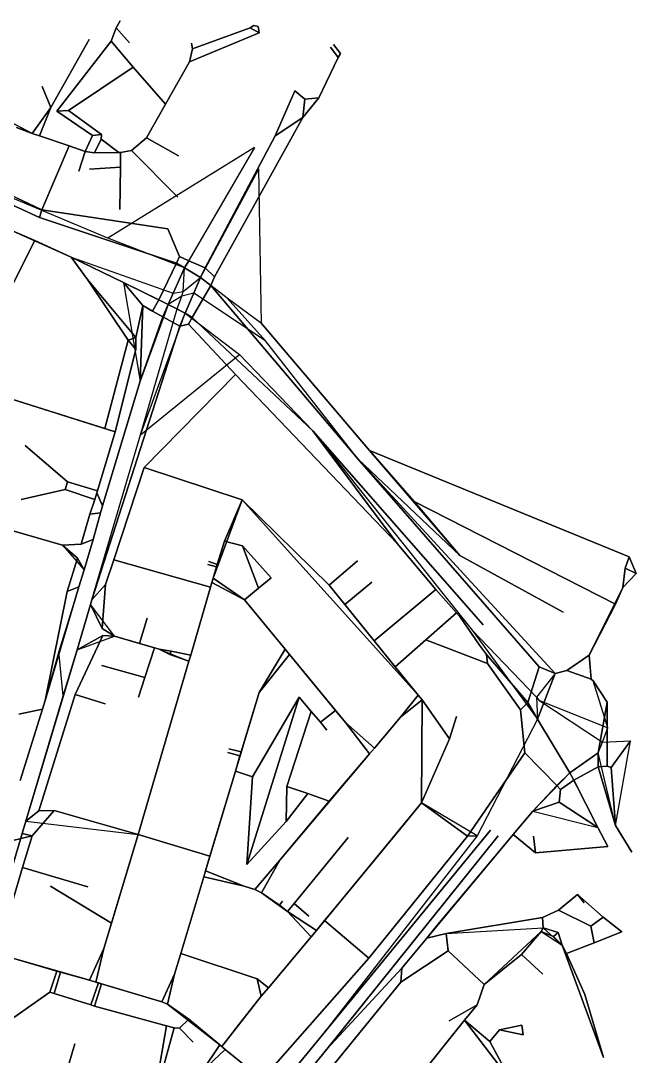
# Model space of a CAD drawing. Header units: metres. Extents: x 327752 to 330295, y 2791490 to 2794271.
# Drawn here: x 329615 to 330295, y 2793112 to 2794255 of the extents above; entities that cross this region are included whole.
import ezdxf

# ---------------------------------------------------------------- set-up
doc = ezdxf.new("R2010")
doc.units = ezdxf.units.M

msp = doc.modelspace()

# ---------------------------------------------------------------- linework, layer by layer
for p, q in [((329720.4, 2794247.4), (329714.8, 2794232.9)), ((329714.8, 2794232.9), (329720.4, 2794247.4)), ((329720.4, 2794247.4), (329724.7, 2794255.4)), ((329724.7, 2794255.4), (329720.4, 2794247.4)), ((329735.3, 2794231), (329720.4, 2794247.4)), ((329720.4, 2794247.4), (329735.3, 2794231)), ((329804.9, 2794224.3), (329868.6, 2794247.5)), ((329868.6, 2794247.5), (329804.9, 2794224.3)), ((329868.6, 2794247.5), (329872.6, 2794250.2)), ((329872.6, 2794250.2), (329868.6, 2794247.5)), ((329878.3, 2794242), (329868.6, 2794247.5)), ((329868.6, 2794247.5), (329878.3, 2794242)), ((329872.6, 2794250.2), (329877.2, 2794248.9)), ((329877.2, 2794248.9), (329872.6, 2794250.2)), ((329878.3, 2794242), (329877.2, 2794248.9)), ((329877.2, 2794248.9), (329878.3, 2794242)), ((329801.5, 2794210), (329878.3, 2794242)), ((329878.3, 2794242), (329801.5, 2794210)), ((329690.4, 2794234.6), (329648.3, 2794159.5)), ((329648.3, 2794159.5), (329690.4, 2794234.6)), ((329714.8, 2794232.9), (329655, 2794155.6)), ((329655, 2794155.6), (329714.8, 2794232.9)), ((329739.2, 2794204.2), (329714.8, 2794232.9)), ((329714.8, 2794232.9), (329739.2, 2794204.2)), ((329801.5, 2794210), (329804.9, 2794224.3)), ((329804.9, 2794224.3), (329801.5, 2794210)), ((329804.9, 2794224.3), (329803.7, 2794230.4)), ((329803.7, 2794230.4), (329804.9, 2794224.3)), ((329965.8, 2794214.8), (329957.3, 2794226.2)), ((329957.3, 2794226.2), (329965.8, 2794214.8)), ((329968.1, 2794219.2), (329960.7, 2794229)), ((329960.7, 2794229), (329968.1, 2794219.2)), ((329944.2, 2794170.1), (329965.8, 2794214.8)), ((329965.8, 2794214.8), (329944.2, 2794170.1)), ((329965.8, 2794214.8), (329968.1, 2794219.2)), ((329968.1, 2794219.2), (329965.8, 2794214.8)), ((329739.2, 2794204.2), (329667.8, 2794156.3)), ((329667.8, 2794156.3), (329739.2, 2794204.2)), ((329774.9, 2794163.1), (329739.2, 2794204.2)), ((329739.2, 2794204.2), (329774.9, 2794163.1)), ((329801.5, 2794210), (329774.9, 2794163.1)), ((329774.9, 2794163.1), (329801.5, 2794210)), ((329503.8, 2794196), (329627.7, 2794130.8)), ((329627.7, 2794130.8), (329503.8, 2794196)), ((329648.3, 2794159.5), (329638.5, 2794182.6)), ((329638.5, 2794182.6), (329648.3, 2794159.5)), ((329917.7, 2794177.8), (329896.1, 2794128.3)), ((329896.1, 2794128.3), (329917.7, 2794177.8)), ((329917.7, 2794177.8), (329928.8, 2794168.6)), ((329928.8, 2794168.6), (329917.7, 2794177.8)), ((329926.8, 2794148.5), (329944.2, 2794170.1)), ((329944.2, 2794170.1), (329926.8, 2794148.5)), ((329928.8, 2794168.6), (329926.8, 2794148.5)), ((329926.8, 2794148.5), (329928.8, 2794168.6)), ((329928.8, 2794168.6), (329944.2, 2794170.1)), ((329944.2, 2794170.1), (329928.8, 2794168.6)), ((329627.7, 2794130.8), (329648.3, 2794159.5)), ((329648.3, 2794159.5), (329627.7, 2794130.8)), ((329648.3, 2794159.5), (329635.7, 2794128.3)), ((329635.7, 2794128.3), (329648.3, 2794159.5)), ((329667.8, 2794156.3), (329655, 2794155.6)), ((329655, 2794155.6), (329667.8, 2794156.3)), ((329694.2, 2794128.7), (329655, 2794155.6)), ((329655, 2794155.6), (329694.2, 2794128.7)), ((329704, 2794129.9), (329667.8, 2794156.3)), ((329667.8, 2794156.3), (329704, 2794129.9)), ((329774.9, 2794163.1), (329754, 2794126)), ((329754, 2794126), (329774.9, 2794163.1)), ((329828.9, 2793972.4), (329926.8, 2794148.5)), ((329926.8, 2794148.5), (329828.9, 2793972.4)), ((329896.1, 2794128.3), (329926.8, 2794148.5)), ((329926.8, 2794148.5), (329896.1, 2794128.3)), ((329627.7, 2794130.8), (329610.1, 2794137.6)), ((329610.1, 2794137.6), (329627.7, 2794130.8)), ((329711.3, 2794015.1), (329458.5, 2794121.1)), ((329627.7, 2794130.8), (329635.7, 2794128.3)), ((329635.7, 2794128.3), (329627.7, 2794130.8)), ((329668.3, 2794117.2), (329635.7, 2794128.3)), ((329635.7, 2794128.3), (329668.3, 2794117.2)), ((329686.2, 2794111.1), (329694.2, 2794128.7)), ((329694.2, 2794128.7), (329686.2, 2794111.1)), ((329694.2, 2794128.7), (329704, 2794129.9)), ((329704, 2794129.9), (329694.2, 2794128.7)), ((329696.4, 2794109.4), (329703.7, 2794124.6)), ((329703.7, 2794124.6), (329696.4, 2794109.4)), ((329703.7, 2794124.6), (329704, 2794129.9)), ((329704, 2794129.9), (329703.7, 2794124.6)), ((329723.4, 2794109.7), (329703.7, 2794124.6)), ((329703.7, 2794124.6), (329723.4, 2794109.7)), ((329737.3, 2794112.2), (329754, 2794126)), ((329754, 2794126), (329737.3, 2794112.2)), ((329754, 2794126), (329789.2, 2794106.3)), ((329789.2, 2794106.3), (329754, 2794126)), ((329818.9, 2793982.3), (329896.1, 2794128.3)), ((329896.1, 2794128.3), (329818.9, 2793982.3)), ((329480.3, 2794109.2), (329635.5, 2794038.1)), ((329635.5, 2794038.1), (329480.3, 2794109.2)), ((329638.3, 2794046.6), (329485, 2794118.2)), ((329485, 2794118.2), (329638.3, 2794046.6)), ((329638.3, 2794046.6), (329668.3, 2794117.2)), ((329668.3, 2794117.2), (329638.3, 2794046.6)), ((329686.2, 2794111.1), (329668.3, 2794117.2)), ((329668.3, 2794117.2), (329686.2, 2794111.1)), ((329686.2, 2794111.1), (329679.3, 2794089.2)), ((329679.3, 2794089.2), (329686.2, 2794111.1)), ((329686.2, 2794111.1), (329696.4, 2794109.4)), ((329696.4, 2794109.4), (329686.2, 2794111.1)), ((329696.4, 2794109.4), (329723.4, 2794109.7)), ((329723.4, 2794109.7), (329696.4, 2794109.4)), ((329873.4, 2794115.2), (329711.3, 2794015.1)), ((329725.2, 2794109.9), (329723.4, 2794109.7)), ((329723.4, 2794109.7), (329725.2, 2794109.9)), ((329737.3, 2794112.2), (329725.2, 2794109.9)), ((329725.2, 2794109.9), (329737.3, 2794112.2)), ((329725.2, 2794109.9), (329725.3, 2794093.7)), ((329725.3, 2794093.7), (329725.2, 2794109.9)), ((329737.3, 2794112.2), (329788.6, 2794060.4)), ((329788.6, 2794060.4), (329737.3, 2794112.2)), ((329873.4, 2794115.2), (329795.8, 2793982.3)), ((329690.8, 2794091.4), (329725.3, 2794093.7)), ((329725.3, 2794093.7), (329690.8, 2794091.4)), ((329725.3, 2794093.7), (329724.6, 2794046.8)), ((329724.6, 2794046.8), (329725.3, 2794093.7)), ((329813.7, 2793971.7), (329877.9, 2794091.8)), ((329880.8, 2793920.9), (329877.9, 2794091.8)), ((329635.5, 2794038.1), (329638.3, 2794046.6)), ((329638.3, 2794046.6), (329635.5, 2794038.1)), ((329638.3, 2794046.6), (329777.5, 2794025.7)), ((329777.5, 2794025.7), (329638.3, 2794046.6)), ((329787, 2793987.5), (329635.5, 2794038.1)), ((329635.5, 2794038.1), (329787, 2793987.5)), ((329630.6, 2794012.7), (329603.2, 2794024.6)), ((329603.2, 2794024.6), (329630.6, 2794012.7)), ((329603.2, 2794024.6), (329670.6, 2793994.1)), ((329790.4, 2793995), (329777.5, 2794025.7)), ((329777.5, 2794025.7), (329790.4, 2793995)), ((329588.3, 2793928.9), (329630.6, 2794012.7)), ((329630.6, 2794012.7), (329588.3, 2793928.9)), ((329670.6, 2793994.1), (329630.6, 2794012.7)), ((329630.6, 2794012.7), (329670.6, 2793994.1)), ((329795.8, 2793982.3), (329711.3, 2794015.1)), ((329787, 2793987.5), (329790.4, 2793995)), ((329790.4, 2793995), (329787, 2793987.5)), ((329800.5, 2793990.2), (329790.4, 2793995)), ((329790.4, 2793995), (329800.5, 2793990.2)), ((329728.4, 2793966.4), (329670.6, 2793994.1)), ((329670.6, 2793994.1), (329728.4, 2793966.4)), ((329670.6, 2793994.1), (329688.8, 2793969.6)), ((329670.6, 2793994.1), (329783.4, 2793954.4)), ((329688.8, 2793969.6), (329670.6, 2793994.1)), ((329767.6, 2793947), (329787, 2793987.5)), ((329787, 2793987.5), (329767.6, 2793947)), ((329795.8, 2793982.3), (329787, 2793987.5)), ((329787, 2793987.5), (329795.8, 2793982.3)), ((329795.8, 2793982.3), (329800.5, 2793990.2)), ((329800.5, 2793990.2), (329795.8, 2793982.3)), ((329818.9, 2793982.3), (329800.5, 2793990.2)), ((329800.5, 2793990.2), (329818.9, 2793982.3)), ((329777.9, 2793941.9), (329795.8, 2793982.3)), ((329795.8, 2793982.3), (329777.9, 2793941.9)), ((329795.8, 2793982.3), (329783.4, 2793954.4)), ((329794.5, 2793956.2), (329795.8, 2793982.3)), ((329813.7, 2793971.7), (329795.8, 2793982.3)), ((329795.8, 2793982.3), (329813.7, 2793971.7)), ((329813.7, 2793971.7), (329818.9, 2793982.3)), ((329818.9, 2793982.3), (329813.7, 2793971.7)), ((329818.9, 2793982.3), (329828.9, 2793972.4)), ((329828.9, 2793972.4), (329818.9, 2793982.3)), ((329824.9, 2793963.1), (329828.9, 2793972.4)), ((329828.9, 2793972.4), (329824.9, 2793963.1)), ((329742, 2793905.6), (329688.8, 2793969.6)), ((329688.8, 2793969.6), (329742, 2793905.6)), ((329688.8, 2793969.6), (329733.7, 2793902.5)), ((329733.7, 2793902.5), (329688.8, 2793969.6)), ((329749.9, 2793941), (329728.4, 2793966.4)), ((329767.6, 2793947), (329728.4, 2793966.4)), ((329728.4, 2793966.4), (329767.6, 2793947)), ((329728.4, 2793966.4), (329749.9, 2793941)), ((329728.4, 2793966.4), (329777.9, 2793941.9)), ((329728.4, 2793966.4), (329747, 2793857.3)), ((329794.5, 2793956.2), (329813.7, 2793971.7)), ((329796.5, 2793932.3), (329813.7, 2793971.7)), ((329813.7, 2793971.7), (329796.5, 2793932.3)), ((329804.4, 2793927.5), (329824.9, 2793963.1)), ((329824.9, 2793963.1), (329804.4, 2793927.5)), ((329806.3, 2793954.6), (329813.7, 2793971.7)), ((329813.7, 2793971.7), (329824.9, 2793963.1)), ((329824.9, 2793963.1), (329813.7, 2793971.7)), ((329843.2, 2793949), (329813.7, 2793971.7)), ((329824.9, 2793963.1), (329987.5, 2793771.5)), ((329987.5, 2793771.5), (329824.9, 2793963.1)), ((329783.4, 2793954.4), (329777.9, 2793941.9)), ((329792.8, 2793951.3), (329777.9, 2793941.9)), ((329783.4, 2793954.4), (329794.5, 2793956.2)), ((329787.8, 2793937.1), (329792.8, 2793951.3)), ((329792.8, 2793951.3), (329794.5, 2793956.2)), ((329806.3, 2793954.6), (329792.8, 2793951.3)), ((329796.5, 2793932.3), (329806.3, 2793954.6)), ((329885.5, 2793901.8), (329806.3, 2793954.6)), ((329880.8, 2793920.9), (329843.2, 2793949)), ((329885.5, 2793901.8), (329843.2, 2793949)), ((329749.9, 2793941), (329742, 2793905.6)), ((329742, 2793905.6), (329749.9, 2793941)), ((329777.9, 2793941.9), (329747, 2793857.3)), ((329747, 2793857.3), (329749.9, 2793941)), ((329749.9, 2793941), (329747, 2793857.3)), ((329749.9, 2793941), (329760.6, 2793934.7)), ((329760.6, 2793934.7), (329749.9, 2793941)), ((329767.6, 2793947), (329760.6, 2793934.7)), ((329760.6, 2793934.7), (329767.6, 2793947)), ((329777.9, 2793941.9), (329767.6, 2793947)), ((329767.6, 2793947), (329777.9, 2793941.9)), ((329777.9, 2793941.9), (329772, 2793928.5)), ((329772, 2793928.5), (329777.9, 2793941.9)), ((329796.5, 2793932.3), (329777.9, 2793941.9)), ((329777.9, 2793941.9), (329796.5, 2793932.3)), ((329777.9, 2793941.9), (329787.8, 2793937.1)), ((329747, 2793857.3), (329772, 2793928.5)), ((329772, 2793928.5), (329747, 2793857.3)), ((329747.1, 2793798.2), (329787.8, 2793937.1)), ((329747.1, 2793798.2), (329796.5, 2793932.3)), ((329772, 2793928.5), (329760.6, 2793934.7)), ((329760.6, 2793934.7), (329772, 2793928.5)), ((329790.8, 2793918.1), (329772, 2793928.5)), ((329772, 2793928.5), (329790.8, 2793918.1)), ((329787.8, 2793937.1), (329796.5, 2793932.3)), ((329796.5, 2793932.3), (329790.8, 2793918.1)), ((329790.8, 2793918.1), (329796.5, 2793932.3)), ((329796.5, 2793932.3), (329804.4, 2793927.5)), ((329796.5, 2793932.3), (329856.5, 2793886.8)), ((329804.4, 2793927.5), (329796.5, 2793932.3)), ((329804.4, 2793927.5), (329800.3, 2793920.3)), ((329800.3, 2793920.3), (329804.4, 2793927.5)), ((329804.4, 2793927.5), (329937.7, 2793802.6)), ((329937.7, 2793802.6), (329804.4, 2793927.5)), ((329790.8, 2793918.1), (329693.6, 2793616)), ((329693.6, 2793616), (329790.8, 2793918.1)), ((329790.8, 2793918.1), (329800.3, 2793920.3)), ((329800.3, 2793920.3), (329790.8, 2793918.1)), ((329800.3, 2793920.3), (329852.1, 2793864.6)), ((329852.1, 2793864.6), (329800.3, 2793920.3)), ((329880.8, 2793920.9), (330000.2, 2793780.7)), ((330000.2, 2793780.7), (329880.8, 2793920.9)), ((329742, 2793905.6), (329733.7, 2793902.5)), ((329733.7, 2793902.5), (329742, 2793905.6)), ((329742.2, 2793892.2), (329742, 2793905.6)), ((329742, 2793905.6), (329742.2, 2793892.2)), ((329707.7, 2793805), (329733.7, 2793902.5)), ((329733.7, 2793902.5), (329707.7, 2793805)), ((329719.4, 2793801.2), (329742.2, 2793892.2)), ((329742.2, 2793892.2), (329719.4, 2793801.2)), ((329742.2, 2793892.2), (329733.7, 2793902.5)), ((329733.7, 2793902.5), (329742.2, 2793892.2)), ((329987.5, 2793771.5), (329885.5, 2793901.8)), ((329747.1, 2793798.2), (329856.5, 2793886.8)), ((329856.5, 2793886.8), (329937.7, 2793802.6)), ((329751.4, 2793762.1), (329852.1, 2793864.6)), ((329852.1, 2793864.6), (329751.4, 2793762.1)), ((330030.7, 2793677.9), (329852.1, 2793864.6)), ((329852.1, 2793864.6), (330030.7, 2793677.9)), ((329747, 2793857.3), (329705.4, 2793719.8)), ((329705.4, 2793719.8), (329747, 2793857.3)), ((329590.8, 2793841.9), (329707.7, 2793805)), ((329590.8, 2793841.9), (329719.4, 2793801.2)), ((329707.7, 2793805), (329590.8, 2793841.9)), ((329719.4, 2793801.2), (329590.8, 2793841.9)), ((329719.4, 2793801.2), (329699.2, 2793734.1)), ((329719.4, 2793801.2), (329699.8, 2793736.1)), ((329699.8, 2793736.1), (329719.4, 2793801.2)), ((329707.7, 2793805), (329719.4, 2793801.2)), ((329719.4, 2793801.2), (329707.7, 2793805)), ((330126, 2793588.1), (329937.7, 2793802.6)), ((329937.7, 2793802.6), (330126, 2793588.1)), ((329937.7, 2793802.6), (330030.7, 2793677.9)), ((329937.7, 2793802.6), (330113.7, 2793582.3)), ((330030.7, 2793677.9), (329937.7, 2793802.6)), ((329693.6, 2793616), (329747.1, 2793798.2)), ((329619.7, 2793786.2), (329666.7, 2793746.3)), ((329666.7, 2793746.3), (329619.7, 2793786.2)), ((330000.2, 2793780.7), (330287.2, 2793663.4)), ((330000.2, 2793780.7), (330049.8, 2793724.3)), ((330287.2, 2793663.4), (330000.2, 2793780.7)), ((330100.1, 2793664.7), (330000.2, 2793780.7)), ((330049.8, 2793724.3), (330000.2, 2793780.7)), ((330205.6, 2793534.3), (329987.5, 2793771.5)), ((330100.1, 2793664.7), (329987.5, 2793771.5)), ((330187.9, 2793541.8), (329987.5, 2793771.5)), ((329987.5, 2793771.5), (330100.1, 2793664.7)), ((329987.5, 2793771.5), (330187.9, 2793541.8)), ((329751.4, 2793762.1), (329717.7, 2793660.1)), ((329717.7, 2793660.1), (329751.4, 2793762.1)), ((329859.5, 2793726.3), (329751.4, 2793762.1)), ((329751.4, 2793762.1), (329859.5, 2793726.3)), ((329664, 2793737.5), (329666.7, 2793746.3)), ((329666.7, 2793746.3), (329664, 2793737.5)), ((329699.8, 2793736.1), (329666.7, 2793746.3)), ((329666.7, 2793746.3), (329699.8, 2793736.1)), ((329615.5, 2793726.6), (329664, 2793737.5)), ((329664, 2793737.5), (329615.5, 2793726.6)), ((329696.7, 2793726.6), (329664, 2793737.5)), ((329664, 2793737.5), (329696.7, 2793726.6)), ((329699.2, 2793734.1), (329691.4, 2793710.3)), ((329699.2, 2793734.1), (329696.7, 2793726.6)), ((329696.7, 2793726.6), (329699.2, 2793734.1)), ((329699.8, 2793736.1), (329699.2, 2793734.1)), ((329699.2, 2793734.1), (329699.8, 2793736.1)), ((329705.4, 2793719.8), (329699.2, 2793734.1)), ((329699.2, 2793734.1), (329705.4, 2793719.8)), ((329691.4, 2793710.3), (329696.7, 2793726.6)), ((329696.7, 2793726.6), (329691.4, 2793710.3)), ((329859.5, 2793726.3), (329827.4, 2793639.6)), ((329827.4, 2793639.6), (329859.5, 2793726.3)), ((329859.5, 2793726.3), (329840.2, 2793680.6)), ((329840.2, 2793680.6), (329859.5, 2793726.3)), ((330053.9, 2793510.7), (329859.5, 2793726.3)), ((329859.5, 2793726.3), (329955.6, 2793632.1)), ((329859.5, 2793726.3), (330053.9, 2793510.7)), ((329955.6, 2793632.1), (329859.5, 2793726.3)), ((330272.1, 2793611), (330049.8, 2793724.3)), ((330100.1, 2793664.7), (330049.8, 2793724.3)), ((330049.8, 2793724.3), (330100.1, 2793664.7)), ((330049.8, 2793724.3), (330272.1, 2793611)), ((329681.8, 2793677.2), (329691.4, 2793710.3)), ((329691.4, 2793710.3), (329681.8, 2793677.2)), ((329691.4, 2793710.3), (329703.1, 2793711.8)), ((329703.1, 2793711.8), (329691.4, 2793710.3)), ((329694.8, 2793682.6), (329703.1, 2793711.8)), ((329703.1, 2793711.8), (329694.8, 2793682.6)), ((329705.4, 2793719.8), (329703.1, 2793711.8)), ((329703.1, 2793711.8), (329705.4, 2793719.8)), ((329661.1, 2793676.3), (329590.8, 2793696.3)), ((329590.8, 2793696.3), (329661.1, 2793676.3)), ((329661.1, 2793676.3), (329681.8, 2793677.2)), ((329681.8, 2793677.2), (329661.1, 2793676.3)), ((329677.8, 2793662), (329661.1, 2793676.3)), ((329661.1, 2793676.3), (329677.8, 2793662)), ((329661.1, 2793676.3), (329685.2, 2793648.8)), ((329694.8, 2793682.6), (329681.8, 2793677.2)), ((329681.8, 2793677.2), (329694.8, 2793682.6)), ((329685.2, 2793648.8), (329694.8, 2793682.6)), ((329694.8, 2793682.6), (329685.2, 2793648.8)), ((329840.2, 2793680.6), (329832.1, 2793654.7)), ((329832.1, 2793654.7), (329840.2, 2793680.6)), ((329840.2, 2793680.6), (329860, 2793675.3)), ((329860, 2793675.3), (329840.2, 2793680.6)), ((329860, 2793675.3), (329891.6, 2793640.2)), ((329860, 2793675.3), (329891.6, 2793640.2)), ((329860, 2793675.3), (329877.5, 2793628.6)), ((329891.6, 2793640.2), (329860, 2793675.3)), ((329891.6, 2793640.2), (329860, 2793675.3)), ((329877.5, 2793628.6), (329860, 2793675.3)), ((330030.7, 2793677.9), (330073.5, 2793627.1)), ((330073.5, 2793627.1), (330030.7, 2793677.9)), ((330214.3, 2793602.3), (330100.1, 2793664.7)), ((330100.1, 2793664.7), (330214.3, 2793602.3)), ((330287.2, 2793663.4), (330282.7, 2793650.9)), ((330282.7, 2793650.9), (330287.2, 2793663.4)), ((330295.1, 2793644.8), (330287.2, 2793663.4)), ((330287.2, 2793663.4), (330295.1, 2793644.8)), ((329666.4, 2793625.1), (329677.8, 2793662)), ((329677.8, 2793662), (329666.4, 2793625.1)), ((329685.2, 2793648.8), (329677.8, 2793662)), ((329677.8, 2793662), (329685.2, 2793648.8)), ((329708.7, 2793632.7), (329717.7, 2793660.1)), ((329717.7, 2793660.1), (329708.7, 2793632.7)), ((329717.7, 2793660.1), (329824.6, 2793629.9)), ((329824.6, 2793629.9), (329717.7, 2793660.1)), ((329831.4, 2793652.1), (329821.6, 2793655)), ((329821.6, 2793655), (329831.4, 2793652.1)), ((329832.1, 2793654.7), (329822.7, 2793658.1)), ((329822.7, 2793658.1), (329832.1, 2793654.7)), ((329827.4, 2793639.6), (329831.4, 2793652.1)), ((329831.4, 2793652.1), (329827.4, 2793639.6)), ((329832.1, 2793654.7), (329831.4, 2793652.1)), ((329831.4, 2793652.1), (329832.1, 2793654.7)), ((329955.6, 2793632.1), (329987.2, 2793658.8)), ((329987.2, 2793658.8), (329955.6, 2793632.1)), ((329679.2, 2793630.1), (329685.2, 2793648.8)), ((329685.2, 2793648.8), (329679.2, 2793630.1)), ((329891.6, 2793640.2), (329877.5, 2793628.6)), ((329877.5, 2793628.6), (329891.6, 2793640.2)), ((330280.4, 2793629.5), (330282.7, 2793650.9)), ((330282.7, 2793650.9), (330280.4, 2793629.5)), ((330280.4, 2793629.5), (330295.1, 2793644.8)), ((330295.1, 2793644.8), (330280.4, 2793629.5)), ((330295.1, 2793644.8), (330282.7, 2793650.9)), ((330282.7, 2793650.9), (330295.1, 2793644.8)), ((329641.9, 2793504.7), (329679.2, 2793630.1)), ((329679.2, 2793630.1), (329641.9, 2793504.7)), ((329679.2, 2793630.1), (329657.1, 2793558.8)), ((329679.2, 2793630.1), (329666.4, 2793625.1)), ((329666.4, 2793625.1), (329679.2, 2793630.1)), ((329708.7, 2793632.7), (329693.6, 2793616)), ((329693.6, 2793616), (329708.7, 2793632.7)), ((329704.8, 2793584), (329708.7, 2793632.7)), ((329708.7, 2793632.7), (329704.8, 2793584)), ((329802.8, 2793554.8), (329826, 2793634.8)), ((329826, 2793634.8), (329802.8, 2793554.8)), ((329824.6, 2793629.9), (329802.8, 2793554.8)), ((329802.8, 2793554.8), (329824.6, 2793629.9)), ((329824.6, 2793629.9), (329826, 2793634.8)), ((329826, 2793634.8), (329824.6, 2793629.9)), ((329827.4, 2793639.6), (329826, 2793634.8)), ((329826, 2793634.8), (329827.4, 2793639.6)), ((329826, 2793634.8), (329862.2, 2793615.8)), ((329862.2, 2793615.8), (329826, 2793634.8)), ((329827.4, 2793639.6), (329862.2, 2793615.8)), ((329862.2, 2793615.8), (329827.4, 2793639.6)), ((329955.6, 2793632.1), (329973.1, 2793610.5)), ((329973.1, 2793610.5), (329955.6, 2793632.1)), ((329973.1, 2793610.5), (330002.7, 2793635.2)), ((330002.7, 2793635.2), (329973.1, 2793610.5)), ((330243.1, 2793554.8), (330280.4, 2793629.5)), ((330280.4, 2793629.5), (330243.1, 2793554.8)), ((330272.1, 2793611), (330280.4, 2793629.5)), ((330280.4, 2793629.5), (330272.1, 2793611)), ((329641.9, 2793504.7), (329666.4, 2793625.1)), ((329666.4, 2793625.1), (329641.9, 2793504.7)), ((329877.5, 2793628.6), (329862.2, 2793615.8)), ((329862.2, 2793615.8), (329877.5, 2793628.6)), ((330073.5, 2793627.1), (330005.4, 2793570.5)), ((330005.4, 2793570.5), (330073.5, 2793627.1)), ((330073.5, 2793627.1), (330096.3, 2793601.6)), ((330096.3, 2793601.6), (330073.5, 2793627.1)), ((329691.9, 2793610.6), (329677.4, 2793560.8)), ((329677.4, 2793560.8), (329691.9, 2793610.6)), ((329691.9, 2793610.6), (329693.6, 2793616)), ((329693.6, 2793616), (329691.9, 2793610.6)), ((329718.6, 2793575.8), (329691.9, 2793610.6)), ((329704.8, 2793584), (329691.9, 2793610.6)), ((329691.9, 2793610.6), (329704.8, 2793584)), ((329862.2, 2793615.8), (329907, 2793561.5)), ((329907, 2793561.5), (329862.2, 2793615.8)), ((330005.4, 2793570.5), (329973.1, 2793610.5)), ((329973.1, 2793610.5), (330005.4, 2793570.5)), ((330243.1, 2793554.8), (330272.1, 2793611)), ((330272.1, 2793611), (330243.1, 2793554.8)), ((329746, 2793567.7), (329754.5, 2793595.7)), ((329754.5, 2793595.7), (329746, 2793567.7)), ((330062.4, 2793571.8), (330096.3, 2793601.6)), ((330096.3, 2793601.6), (330062.4, 2793571.8)), ((330100, 2793597.4), (330096.3, 2793601.6)), ((330096.3, 2793601.6), (330100, 2793597.4)), ((330121.8, 2793565.9), (330100, 2793597.4)), ((330121.8, 2793565.9), (330100, 2793597.4)), ((330100, 2793597.4), (330121.8, 2793565.9)), ((330100, 2793597.4), (330121.8, 2793565.9)), ((329718.6, 2793575.8), (329704.8, 2793584)), ((329704.8, 2793584), (329718.6, 2793575.8)), ((329705.6, 2793576.6), (329674.9, 2793511.3)), ((329674.9, 2793511.3), (329705.6, 2793576.6)), ((329705.6, 2793576.6), (329677.4, 2793560.8)), ((329677.4, 2793560.8), (329705.6, 2793576.6)), ((329677.4, 2793560.8), (329718.6, 2793575.8)), ((329718.6, 2793575.8), (329705.6, 2793576.6)), ((329705.6, 2793576.6), (329718.6, 2793575.8)), ((329718.6, 2793575.8), (329746, 2793567.7)), ((329718.6, 2793575.8), (329768, 2793561.3)), ((329746, 2793567.7), (329718.6, 2793575.8)), ((329768, 2793561.3), (329718.6, 2793575.8)), ((330028.5, 2793542), (330062.4, 2793571.8)), ((330062.4, 2793571.8), (330028.5, 2793542)), ((330130.7, 2793545.5), (330062.4, 2793571.8)), ((330062.4, 2793571.8), (330130.7, 2793545.5)), ((330113.7, 2793582.3), (330185, 2793508.4)), ((330113.7, 2793582.3), (330185.9, 2793484.2)), ((329620.6, 2793371.5), (329677.4, 2793560.8)), ((329677.4, 2793560.8), (329620.6, 2793371.5)), ((329661.8, 2793510), (329677.4, 2793560.8)), ((329746, 2793567.7), (329762.9, 2793562.8)), ((329762.9, 2793562.8), (329746, 2793567.7)), ((329762.9, 2793562.8), (329752.1, 2793530.2)), ((329752.1, 2793530.2), (329762.9, 2793562.8)), ((329768, 2793561.3), (329762.9, 2793562.8)), ((329762.9, 2793562.8), (329768, 2793561.3)), ((329768, 2793561.3), (329779.8, 2793555.6)), ((329768, 2793561.3), (329781.1, 2793559.2)), ((329768, 2793561.3), (329800.8, 2793548)), ((329802.8, 2793554.8), (329768, 2793561.3)), ((329779.8, 2793555.6), (329768, 2793561.3)), ((329781.1, 2793559.2), (329768, 2793561.3)), ((329907, 2793561.5), (329878.3, 2793513.5)), ((329878.3, 2793513.5), (329907, 2793561.5)), ((329912, 2793555.4), (329907, 2793561.5)), ((329907, 2793561.5), (329912, 2793555.4)), ((330028.5, 2793542), (330005.4, 2793570.5)), ((330005.4, 2793570.5), (330028.5, 2793542)), ((330129.5, 2793555.3), (330121.8, 2793565.9)), ((330121.8, 2793565.9), (330129.5, 2793555.3)), ((329657.1, 2793558.8), (329638.9, 2793495.2)), ((329661.8, 2793510), (329657.1, 2793558.8)), ((329779.8, 2793555.6), (329781.1, 2793559.2)), ((329781.1, 2793559.2), (329779.8, 2793555.6)), ((329800.8, 2793548), (329779.8, 2793555.6)), ((329779.8, 2793555.6), (329800.8, 2793548)), ((329802.8, 2793554.8), (329781.1, 2793559.2)), ((329781.1, 2793559.2), (329802.8, 2793554.8)), ((329800.8, 2793548), (329802.8, 2793554.8)), ((329802.8, 2793554.8), (329800.8, 2793548)), ((329912, 2793555.4), (329878.3, 2793513.5)), ((329878.3, 2793513.5), (329912, 2793555.4)), ((329973.7, 2793480.5), (329912, 2793555.4)), ((329962.9, 2793493.6), (329912, 2793555.4)), ((329912, 2793555.4), (329962.9, 2793493.6)), ((329912, 2793555.4), (329973.7, 2793480.5)), ((330175.3, 2793502.3), (330129.5, 2793555.3)), ((330129.5, 2793555.3), (330130.7, 2793545.5)), ((330129.5, 2793555.3), (330175.3, 2793502.3)), ((330130.7, 2793545.5), (330129.5, 2793555.3)), ((330243.1, 2793554.8), (330218.3, 2793537.9)), ((330218.3, 2793537.9), (330243.1, 2793554.8)), ((330243.1, 2793554.8), (330245.2, 2793528.3)), ((330245.2, 2793528.3), (330243.1, 2793554.8)), ((329752.1, 2793530.2), (329704.7, 2793543.5)), ((329704.7, 2793543.5), (329752.1, 2793530.2)), ((329744.6, 2793356.8), (329800.8, 2793548)), ((329800.8, 2793548), (329744.6, 2793356.8)), ((330053.9, 2793510.7), (330028.5, 2793542)), ((330028.5, 2793542), (330053.9, 2793510.7)), ((330130.7, 2793545.5), (330167.1, 2793494.3)), ((330167.1, 2793494.3), (330130.7, 2793545.5)), ((330175.3, 2793502.3), (330187.9, 2793541.8)), ((330187.9, 2793541.8), (330175.3, 2793502.3)), ((330205.6, 2793534.3), (330187.9, 2793541.8)), ((330187.9, 2793541.8), (330205.6, 2793534.3)), ((330218.3, 2793537.9), (330205.6, 2793534.3)), ((330205.6, 2793534.3), (330218.3, 2793537.9)), ((330245.2, 2793528.3), (330218.3, 2793537.9)), ((330218.3, 2793537.9), (330245.2, 2793528.3)), ((329752.1, 2793530.2), (329744.9, 2793508.5)), ((329744.9, 2793508.5), (329752.1, 2793530.2)), ((330205.6, 2793534.3), (330185, 2793508.4)), ((330185.9, 2793484.2), (330205.6, 2793534.3)), ((330205.6, 2793534.3), (330185.9, 2793484.2)), ((330245.2, 2793528.3), (330247.3, 2793526.5)), ((330247.3, 2793526.5), (330245.2, 2793528.3)), ((330247.3, 2793526.5), (330262.9, 2793502.8)), ((330262.9, 2793502.8), (330247.3, 2793526.5)), ((330263.8, 2793474.5), (330247.3, 2793526.5)), ((329620.6, 2793371.5), (329661.8, 2793510)), ((329635.1, 2793383), (329674.9, 2793511.3)), ((329674.9, 2793511.3), (329635.1, 2793383)), ((329641.9, 2793504.7), (329638.9, 2793495.2)), ((329638.9, 2793495.2), (329641.9, 2793504.7)), ((329674.9, 2793511.3), (329708.2, 2793500.8)), ((329708.2, 2793500.8), (329674.9, 2793511.3)), ((329819.2, 2793316.7), (329878.3, 2793513.5)), ((329878.3, 2793513.5), (329819.2, 2793316.7)), ((329858.6, 2793447.9), (329878.3, 2793513.5)), ((329878.3, 2793513.5), (329858.6, 2793447.9)), ((329864.9, 2793323.6), (329922.6, 2793508.3)), ((329922.6, 2793508.3), (329864.9, 2793323.6)), ((329871, 2793420.3), (329922.6, 2793508.3)), ((329922.6, 2793508.3), (329871, 2793420.3)), ((329922.6, 2793508.3), (329936, 2793492.6)), ((329936, 2793492.6), (329922.6, 2793508.3)), ((330034.7, 2793486.3), (330053.9, 2793510.7)), ((330053.9, 2793510.7), (330034.7, 2793486.3)), ((330034.7, 2793486.3), (330058.5, 2793505.3)), ((330058.5, 2793505.3), (330034.7, 2793486.3)), ((330058.5, 2793505.3), (330053.9, 2793510.7)), ((330053.9, 2793510.7), (330058.5, 2793505.3)), ((330058.5, 2793505.3), (330057.9, 2793391.8)), ((330057.9, 2793391.8), (330058.5, 2793505.3)), ((330058.5, 2793505.3), (330088.6, 2793462.4)), ((330088.6, 2793462.4), (330058.5, 2793505.3)), ((330185, 2793508.4), (330187.5, 2793505.1)), ((330185, 2793508.4), (330185.9, 2793484.2)), ((330187.5, 2793505.1), (330263.8, 2793474.5)), ((330187.5, 2793505.1), (330257.9, 2793458.5)), ((329638.9, 2793495.2), (329612.8, 2793489.5)), ((329612.8, 2793489.5), (329638.9, 2793495.2)), ((329638.9, 2793495.2), (329614.3, 2793416.3)), ((329614.3, 2793416.3), (329638.9, 2793495.2)), ((329908.9, 2793409.7), (329936, 2793492.6)), ((329936, 2793492.6), (329908.9, 2793409.7)), ((329946.1, 2793480.7), (329936, 2793492.6)), ((329936, 2793492.6), (329946.1, 2793480.7)), ((329946.1, 2793480.7), (329962.9, 2793493.6)), ((329962.9, 2793493.6), (329946.1, 2793480.7)), ((329973.7, 2793480.5), (329962.9, 2793493.6)), ((329962.9, 2793493.6), (329973.7, 2793480.5)), ((330175.3, 2793502.3), (330167.1, 2793494.3)), ((330167.1, 2793494.3), (330175.3, 2793502.3)), ((330172, 2793446.8), (330167.1, 2793494.3)), ((330167.1, 2793494.3), (330172, 2793446.8)), ((330185.9, 2793484.2), (330175.3, 2793502.3)), ((330175.3, 2793502.3), (330185.9, 2793484.2)), ((330253.1, 2793446.8), (330262.9, 2793502.8)), ((330262.9, 2793502.8), (330253.1, 2793446.8)), ((330263, 2793432), (330262.9, 2793502.8)), ((330262.9, 2793502.8), (330263, 2793432)), ((329946.1, 2793480.7), (329953.2, 2793472)), ((329953.2, 2793472), (329946.1, 2793480.7)), ((330005.7, 2793452.2), (329973.7, 2793480.5)), ((330000.3, 2793445.8), (329973.7, 2793480.5)), ((329973.7, 2793480.5), (330005.7, 2793452.2)), ((329973.7, 2793480.5), (330000.3, 2793445.8)), ((330005.7, 2793452.2), (330034.7, 2793486.3)), ((330034.7, 2793486.3), (330005.7, 2793452.2)), ((330088.6, 2793462.4), (330096.5, 2793486.9)), ((330096.5, 2793486.9), (330088.6, 2793462.4)), ((330185.9, 2793484.2), (330119.2, 2793355.3)), ((330185.9, 2793484.2), (330221.7, 2793424.8)), ((330221.7, 2793424.8), (330185.9, 2793484.2)), ((329953.2, 2793472), (329953.2, 2793472)), ((329953.2, 2793472), (329953.2, 2793472)), ((330257.9, 2793458.5), (330263.8, 2793474.5)), ((330088.6, 2793462.4), (330057.9, 2793391.8)), ((330057.9, 2793391.8), (330088.6, 2793462.4)), ((330253.1, 2793446.8), (330257.9, 2793458.5)), ((330257.9, 2793458.5), (330288.6, 2793460.3)), ((330288.6, 2793460.3), (330267.4, 2793430.5)), ((330267.4, 2793430.5), (330288.6, 2793460.3)), ((330272.2, 2793366.7), (330288.6, 2793460.3)), ((329857.2, 2793443.4), (329843.7, 2793447.3)), ((329843.7, 2793447.3), (329857.2, 2793443.4)), ((329858.6, 2793447.9), (329844.9, 2793451.2)), ((329844.9, 2793451.2), (329858.6, 2793447.9)), ((329857.2, 2793443.4), (329858.6, 2793447.9)), ((329858.6, 2793447.9), (329857.2, 2793443.4)), ((330000.3, 2793445.8), (329901.3, 2793328.3)), ((329901.3, 2793328.3), (330000.3, 2793445.8)), ((330000.3, 2793445.8), (329955.8, 2793393.5)), ((329955.8, 2793393.5), (330000.3, 2793445.8)), ((330005.7, 2793452.2), (330000.3, 2793445.8)), ((330000.3, 2793445.8), (330005.7, 2793452.2)), ((330108.5, 2793355), (330172, 2793446.8)), ((330172, 2793446.8), (330108.5, 2793355)), ((330207.3, 2793410.8), (330172, 2793446.8)), ((330172, 2793446.8), (330207.3, 2793410.8)), ((330221.7, 2793424.8), (330253.1, 2793446.8)), ((330253.1, 2793446.8), (330221.7, 2793424.8)), ((330252.9, 2793431.4), (330253.1, 2793446.8)), ((330253.1, 2793446.8), (330252.9, 2793431.4)), ((330272.2, 2793366.7), (330253.1, 2793446.8)), ((329852.2, 2793426.6), (329857.2, 2793443.4)), ((329857.2, 2793443.4), (329852.2, 2793426.6)), ((329824, 2793332.8), (329852.2, 2793426.6)), ((329852.2, 2793426.6), (329824, 2793332.8)), ((329871, 2793420.3), (329852.2, 2793426.6)), ((329852.2, 2793426.6), (329871, 2793420.3)), ((330180.9, 2793382.3), (330221.7, 2793424.8)), ((330221.7, 2793424.8), (330207.3, 2793410.8)), ((330207.3, 2793410.8), (330221.7, 2793424.8)), ((330221.7, 2793424.8), (330226, 2793416.7)), ((330221.7, 2793424.8), (330252.7, 2793364.5)), ((330226, 2793416.7), (330221.7, 2793424.8)), ((330252.9, 2793431.4), (330226, 2793416.7)), ((330226, 2793416.7), (330252.9, 2793431.4)), ((330263, 2793432), (330252.9, 2793431.4)), ((330252.9, 2793431.4), (330263, 2793432)), ((330272.2, 2793366.7), (330252.9, 2793431.4)), ((330252.9, 2793431.4), (330272.2, 2793366.7)), ((330267.4, 2793430.5), (330263, 2793432)), ((330263, 2793432), (330267.4, 2793430.5)), ((330267.4, 2793430.5), (330272.2, 2793366.7)), ((330272.2, 2793366.7), (330267.4, 2793430.5)), ((329864.9, 2793323.6), (329871, 2793420.3)), ((329871, 2793420.3), (329864.9, 2793323.6)), ((330226, 2793416.7), (330211.2, 2793406.5)), ((330211.2, 2793406.5), (330226, 2793416.7)), ((330252.7, 2793364.5), (330226, 2793416.7)), ((330226, 2793416.7), (330252.7, 2793364.5)), ((329908.1, 2793371.2), (329908.9, 2793409.7)), ((329908.9, 2793409.7), (329908.1, 2793371.2)), ((329908.1, 2793371.2), (329932.3, 2793401.9)), ((329932.3, 2793401.9), (329908.1, 2793371.2)), ((329932.3, 2793401.9), (329908.9, 2793409.7)), ((329908.9, 2793409.7), (329932.3, 2793401.9)), ((329932.3, 2793401.9), (329955.8, 2793393.5)), ((329955.8, 2793393.5), (329932.3, 2793401.9)), ((330207.3, 2793410.8), (330180.9, 2793382.3)), ((330180.9, 2793382.3), (330207.3, 2793410.8)), ((330207.3, 2793410.8), (330211.2, 2793406.5)), ((330211.2, 2793406.5), (330207.3, 2793410.8)), ((330209.9, 2793392.5), (330211.2, 2793406.5)), ((330211.2, 2793406.5), (330209.9, 2793392.5)), ((329901.3, 2793328.3), (329955.8, 2793393.5)), ((329955.8, 2793393.5), (329901.3, 2793328.3)), ((330057.9, 2793391.8), (329941.6, 2793250.6)), ((329941.6, 2793250.6), (330057.9, 2793391.8)), ((330057.9, 2793391.8), (330034.8, 2793363.8)), ((330034.8, 2793363.8), (330057.9, 2793391.8)), ((330119.2, 2793355.3), (330057.9, 2793391.8)), ((330057.9, 2793391.8), (330108.5, 2793355)), ((330108.5, 2793355), (330057.9, 2793391.8)), ((330209.9, 2793392.5), (330180.9, 2793382.3)), ((330180.9, 2793382.3), (330209.9, 2793392.5)), ((330252.7, 2793364.5), (330209.9, 2793392.5)), ((330209.9, 2793392.5), (330252.7, 2793364.5)), ((329620.6, 2793371.5), (329635.1, 2793383)), ((329635.1, 2793383), (329620.6, 2793371.5)), ((329651.7, 2793383.1), (329627.4, 2793355.1)), ((329627.4, 2793355.1), (329651.7, 2793383.1)), ((329635.1, 2793383), (329651.7, 2793383.1)), ((329651.7, 2793383.1), (329635.1, 2793383)), ((329744.6, 2793356.8), (329651.7, 2793383.1)), ((329651.7, 2793383.1), (329744.6, 2793356.8)), ((330073.9, 2793255.2), (330180.9, 2793382.3)), ((330180.9, 2793382.3), (330159.1, 2793356.7)), ((330159.1, 2793356.7), (330180.9, 2793382.3)), ((330180.9, 2793382.3), (330252.7, 2793364.5)), ((329587.8, 2793261.1), (329620.6, 2793371.5)), ((329620.6, 2793371.5), (329616.6, 2793357.8)), ((329616.6, 2793357.8), (329620.6, 2793371.5)), ((329620.6, 2793371.5), (329744.6, 2793356.8)), ((329908.1, 2793371.2), (329864.9, 2793323.6)), ((329864.9, 2793323.6), (329908.1, 2793371.2)), ((330272.2, 2793366.7), (330290.3, 2793337)), ((330290.3, 2793337), (330272.2, 2793366.7)), ((329616.6, 2793357.8), (329587.8, 2793261.1)), ((329587.8, 2793261.1), (329616.6, 2793357.8)), ((329627.4, 2793355.1), (329594.1, 2793347.1)), ((329594.1, 2793347.1), (329627.4, 2793355.1)), ((329616.6, 2793357.8), (329627.4, 2793355.1)), ((329627.4, 2793355.1), (329616.6, 2793357.8)), ((329627.4, 2793355.1), (329616.9, 2793320.3)), ((329616.9, 2793320.3), (329627.4, 2793355.1)), ((329744.6, 2793356.8), (329706.7, 2793230.9)), ((329706.7, 2793230.9), (329744.6, 2793356.8)), ((329744.6, 2793356.8), (329715.1, 2793258.6)), ((329715.1, 2793258.6), (329744.6, 2793356.8)), ((329744.6, 2793356.8), (329824, 2793332.8)), ((329824, 2793332.8), (329744.6, 2793356.8)), ((330134.1, 2793361.6), (329914.6, 2793094.1)), ((329914.6, 2793094.1), (330134.1, 2793361.6)), ((330142.4, 2793355.1), (329953.2, 2793119.6)), ((329953.2, 2793119.6), (330142.4, 2793355.1)), ((330119.2, 2793355.3), (329955.9, 2793145.1)), ((330034.8, 2793363.8), (329970.8, 2793286)), ((330034.8, 2793363.8), (329970.8, 2793286)), ((329970.8, 2793286), (330034.8, 2793363.8)), ((329970.8, 2793286), (330034.8, 2793363.8)), ((329999.7, 2793220.2), (330108.5, 2793355)), ((330108.5, 2793355), (329999.7, 2793220.2)), ((330159.1, 2793356.7), (330063.6, 2793242.3)), ((330063.6, 2793242.3), (330159.1, 2793356.7)), ((330119.2, 2793355.3), (330108.5, 2793355)), ((330108.5, 2793355), (330119.2, 2793355.3)), ((330159.1, 2793356.7), (330183.8, 2793336.3)), ((330183.8, 2793336.3), (330159.1, 2793356.7)), ((330181.4, 2793354.9), (330183.8, 2793336.3)), ((330183.8, 2793336.3), (330181.4, 2793354.9)), ((330252.7, 2793364.5), (330263.7, 2793343.4)), ((330263.7, 2793343.4), (330252.7, 2793364.5)), ((329916.9, 2793280.6), (329976.7, 2793353.5)), ((329976.7, 2793353.5), (329916.9, 2793280.6)), ((330263.7, 2793343.4), (330183.8, 2793336.3)), ((330183.8, 2793336.3), (330263.7, 2793343.4)), ((329819.2, 2793316.7), (329824, 2793332.8)), ((329824, 2793332.8), (329819.2, 2793316.7)), ((329602.1, 2793270), (329616.9, 2793320.3)), ((329616.9, 2793320.3), (329602.1, 2793270)), ((329616.9, 2793320.3), (329688.9, 2793298.9)), ((329688.9, 2793298.9), (329616.9, 2793320.3)), ((329873.5, 2793295.8), (329901.3, 2793328.3)), ((329901.3, 2793328.3), (329873.5, 2793295.8)), ((329880.9, 2793292.3), (329901.3, 2793328.3)), ((329901.3, 2793328.3), (329880.9, 2793292.3)), ((329817.2, 2793310.1), (329791.7, 2793225.1)), ((329791.7, 2793225.1), (329817.2, 2793310.1)), ((329819.2, 2793316.7), (329817.2, 2793310.1)), ((329817.2, 2793310.1), (329819.2, 2793316.7)), ((329862, 2793299.5), (329817.2, 2793310.1)), ((329817.2, 2793310.1), (329862, 2793299.5)), ((329862, 2793299.5), (329819.2, 2793316.7)), ((329819.2, 2793316.7), (329862, 2793299.5)), ((329715.1, 2793258.6), (329647.7, 2793299.5)), ((329647.7, 2793299.5), (329715.1, 2793258.6)), ((329862, 2793299.5), (329873.5, 2793295.8)), ((329873.5, 2793295.8), (329862, 2793299.5)), ((329873.5, 2793295.8), (329880.9, 2793292.3)), ((329880.9, 2793292.3), (329873.5, 2793295.8)), ((329880.9, 2793292.3), (329900.8, 2793278.5)), ((329880.9, 2793292.3), (329909.7, 2793271.8)), ((329900.8, 2793278.5), (329880.9, 2793292.3)), ((329909.7, 2793271.8), (329880.9, 2793292.3)), ((329950.7, 2793261.6), (329970.8, 2793286)), ((329970.8, 2793286), (329950.7, 2793261.6)), ((330230.2, 2793290.4), (330209, 2793273.3)), ((330209, 2793273.3), (330230.2, 2793290.4)), ((330258.5, 2793265.3), (330230.2, 2793290.4)), ((330230.2, 2793290.4), (330237.4, 2793281.4)), ((330230.2, 2793290.4), (330258.5, 2793265.3)), ((330237.4, 2793281.4), (330230.2, 2793290.4)), ((329900.8, 2793278.5), (329904.1, 2793283.1)), ((329904.1, 2793283.1), (329900.8, 2793278.5)), ((329900.8, 2793278.5), (329909.7, 2793271.8)), ((329909.7, 2793271.8), (329900.8, 2793278.5)), ((329909.7, 2793271.8), (329916.9, 2793280.6)), ((329916.9, 2793280.6), (329909.7, 2793271.8)), ((329933.4, 2793266.5), (329916.9, 2793280.6)), ((329916.9, 2793280.6), (329933.4, 2793266.5)), ((329936, 2793243.8), (329909.7, 2793271.8)), ((329941.6, 2793250.6), (329909.7, 2793271.8)), ((329909.7, 2793271.8), (329936, 2793243.8)), ((329909.7, 2793271.8), (329941.6, 2793250.6)), ((330085.1, 2793247.4), (330191.4, 2793265.1)), ((330191.4, 2793265.1), (330085.1, 2793247.4)), ((330209, 2793273.3), (330191.4, 2793265.1)), ((330191.4, 2793265.1), (330209, 2793273.3)), ((330192.2, 2793253.6), (330191.4, 2793265.1)), ((330191.4, 2793265.1), (330192.2, 2793253.6)), ((330244.8, 2793255.5), (330209, 2793273.3)), ((330209, 2793273.3), (330244.8, 2793255.5)), ((330258.5, 2793265.3), (330244.8, 2793255.5)), ((330244.8, 2793255.5), (330258.5, 2793265.3)), ((330279.1, 2793249.2), (330258.5, 2793265.3)), ((330258.5, 2793265.3), (330279.1, 2793249.2)), ((329715.1, 2793258.6), (329706.7, 2793230.9)), ((329706.7, 2793230.9), (329715.1, 2793258.6)), ((329941.6, 2793250.6), (329950.7, 2793261.6)), ((329950.7, 2793261.6), (329941.6, 2793250.6)), ((329999.7, 2793220.2), (329950.7, 2793261.6)), ((329950.7, 2793261.6), (329999.7, 2793220.2)), ((330063.6, 2793242.3), (330073.9, 2793255.2)), ((330085.1, 2793247.4), (330192.2, 2793253.6)), ((330190.1, 2793249.6), (330192.2, 2793253.6)), ((330192.2, 2793253.6), (330190.1, 2793249.6)), ((330213.3, 2793234.5), (330192.2, 2793253.6)), ((330208.7, 2793248.6), (330192.2, 2793253.6)), ((330192.2, 2793253.6), (330208.7, 2793248.6)), ((330248.4, 2793237.1), (330244.8, 2793255.5)), ((330244.8, 2793255.5), (330248.4, 2793237.1)), ((329888.8, 2793187.4), (329936, 2793243.8)), ((329936, 2793243.8), (329888.8, 2793187.4)), ((329936, 2793243.8), (329941.6, 2793250.6)), ((329941.6, 2793250.6), (329936, 2793243.8)), ((330036, 2793209.2), (330063.6, 2793242.3)), ((330063.6, 2793242.3), (330036, 2793209.2)), ((330085.1, 2793247.4), (330063.6, 2793242.3)), ((330063.6, 2793242.3), (330085.1, 2793247.4)), ((330087.2, 2793228.3), (330085.1, 2793247.4)), ((330085.1, 2793247.4), (330087.2, 2793228.3)), ((330127, 2793190.9), (330190.1, 2793249.6)), ((330190.1, 2793249.6), (330127, 2793190.9)), ((330168.4, 2793224.3), (330190.1, 2793249.6)), ((330190.1, 2793249.6), (330168.4, 2793224.3)), ((330190.1, 2793249.6), (330203.6, 2793244.1)), ((330190.1, 2793249.6), (330213.3, 2793234.5)), ((330203.6, 2793244.1), (330190.1, 2793249.6)), ((330208.7, 2793248.6), (330203.6, 2793244.1)), ((330203.6, 2793244.1), (330208.7, 2793248.6)), ((330213.3, 2793234.5), (330203.6, 2793244.1)), ((330203.6, 2793244.1), (330213.3, 2793234.5)), ((330213.3, 2793234.5), (330208.7, 2793248.6)), ((330208.7, 2793248.6), (330213.3, 2793234.5)), ((330248.4, 2793237.1), (330279.1, 2793249.2)), ((330279.1, 2793249.2), (330248.4, 2793237.1)), ((329690.8, 2793195.7), (329706.7, 2793230.9)), ((329706.7, 2793230.9), (329690.8, 2793195.7)), ((329706.7, 2793230.9), (329698, 2793193.7)), ((329698, 2793193.7), (329706.7, 2793230.9)), ((330258.9, 2793110.5), (330213.3, 2793234.5)), ((330218.1, 2793225.1), (330213.3, 2793234.5)), ((330213.3, 2793234.5), (330218.1, 2793225.1)), ((330213.3, 2793234.5), (330258.9, 2793110.5)), ((330218.1, 2793225.1), (330248.4, 2793237.1)), ((330248.4, 2793237.1), (330218.1, 2793225.1)), ((329604.7, 2793220.3), (329654.7, 2793205.8)), ((329604.7, 2793220.3), (329690.8, 2793195.7)), ((329654.7, 2793205.8), (329604.7, 2793220.3)), ((329690.8, 2793195.7), (329604.7, 2793220.3)), ((329791.7, 2793225.1), (329784.8, 2793202.4)), ((329784.8, 2793202.4), (329791.7, 2793225.1)), ((329876.2, 2793197.4), (329791.7, 2793225.1)), ((329791.7, 2793225.1), (329876.2, 2793197.4)), ((329885.3, 2793090.4), (329999.7, 2793220.2)), ((329999.7, 2793220.2), (329885.3, 2793090.4)), ((330087.2, 2793228.3), (330034.9, 2793193.6)), ((330034.9, 2793193.6), (330087.2, 2793228.3)), ((330127, 2793190.9), (330087.2, 2793228.3)), ((330087.2, 2793228.3), (330127, 2793190.9)), ((330127, 2793190.9), (330168.4, 2793224.3)), ((330168.4, 2793224.3), (330127, 2793190.9)), ((330168.4, 2793224.3), (330192, 2793202.6)), ((330192, 2793202.6), (330168.4, 2793224.3)), ((330218.1, 2793225.1), (330238.3, 2793179.9)), ((330238.3, 2793179.9), (330218.1, 2793225.1)), ((329654.7, 2793205.8), (329647.1, 2793182.5)), ((329647.1, 2793182.5), (329654.7, 2793205.8)), ((329654.7, 2793205.8), (329659, 2793204.6)), ((329659, 2793204.6), (329654.7, 2793205.8)), ((329953.2, 2793119.6), (330036, 2793209.2)), ((330036, 2793209.2), (329953.2, 2793119.6)), ((330036, 2793209.2), (330034.9, 2793193.6)), ((330034.9, 2793193.6), (330036, 2793209.2)), ((329651.8, 2793181.1), (329659, 2793204.6)), ((329659, 2793204.6), (329651.8, 2793181.1)), ((329690.8, 2793195.7), (329659, 2793204.6)), ((329659, 2793204.6), (329690.8, 2793195.7)), ((329690.8, 2793195.7), (329698, 2793193.7)), ((329698, 2793193.7), (329690.8, 2793195.7)), ((329784.8, 2793202.4), (329770.8, 2793171.8)), ((329770.8, 2793171.8), (329784.8, 2793202.4)), ((329784.8, 2793202.4), (329777, 2793169.4)), ((329777, 2793169.4), (329784.8, 2793202.4)), ((329888.8, 2793187.4), (329876.2, 2793197.4)), ((329876.2, 2793197.4), (329888.8, 2793187.4)), ((329876.2, 2793197.4), (329880.7, 2793178.3)), ((329880.7, 2793178.3), (329876.2, 2793197.4)), ((329692.5, 2793168.4), (329700.7, 2793192.9)), ((329700.7, 2793192.9), (329692.5, 2793168.4)), ((329696.4, 2793167.2), (329704.1, 2793191.9)), ((329704.1, 2793191.9), (329696.4, 2793167.2)), ((329700.7, 2793192.9), (329698, 2793193.7)), ((329698, 2793193.7), (329700.7, 2793192.9)), ((329698, 2793193.7), (329770.8, 2793171.8)), ((329770.8, 2793171.8), (329698, 2793193.7)), ((329700.7, 2793192.9), (329704.1, 2793191.9)), ((329704.1, 2793191.9), (329700.7, 2793192.9)), ((329770.8, 2793171.8), (329704.1, 2793191.9)), ((329704.1, 2793191.9), (329770.8, 2793171.8)), ((329888.8, 2793187.4), (329880.7, 2793178.3)), ((329880.7, 2793178.3), (329888.8, 2793187.4)), ((330034.9, 2793193.6), (329949.3, 2793088.8)), ((329949.3, 2793088.8), (330034.9, 2793193.6)), ((330119.1, 2793168.5), (330127, 2793190.9)), ((330127, 2793190.9), (330119.1, 2793168.5)), ((329590.7, 2793143.2), (329647.1, 2793182.5)), ((329647.1, 2793182.5), (329590.7, 2793143.2)), ((329651.8, 2793181.1), (329647.1, 2793182.5)), ((329647.1, 2793182.5), (329651.8, 2793181.1)), ((329651.8, 2793181.1), (329692.5, 2793168.4)), ((329692.5, 2793168.4), (329651.8, 2793181.1)), ((329777, 2793169.4), (329770.8, 2793171.8)), ((329770.8, 2793171.8), (329777, 2793169.4)), ((329880.7, 2793178.3), (329837.2, 2793122.5)), ((329837.2, 2793122.5), (329880.7, 2793178.3)), ((329880.7, 2793178.3), (329849.6, 2793138.8)), ((329849.6, 2793138.8), (329880.7, 2793178.3)), ((330258.9, 2793110.5), (330238.3, 2793179.9)), ((330238.3, 2793179.9), (330258.9, 2793110.5)), ((329696.4, 2793167.2), (329692.5, 2793168.4)), ((329692.5, 2793168.4), (329696.4, 2793167.2)), ((329776.1, 2793145.3), (329696.4, 2793167.2)), ((329696.4, 2793167.2), (329776.1, 2793145.3)), ((329800.7, 2793152.6), (329777, 2793169.4)), ((329834.8, 2793124.4), (329777, 2793169.4)), ((329777, 2793169.4), (329800.7, 2793152.6)), ((329777, 2793169.4), (329834.8, 2793124.4)), ((330119.1, 2793168.5), (330088.4, 2793150.9)), ((330088.4, 2793150.9), (330119.1, 2793168.5)), ((330105.3, 2793151.7), (330119.1, 2793168.5)), ((330119.1, 2793168.5), (330105.3, 2793151.7)), ((329790.3, 2793142.7), (329800.7, 2793152.6)), ((329800.7, 2793152.6), (329790.3, 2793142.7)), ((329800.7, 2793152.6), (329834.8, 2793124.4)), ((329834.8, 2793124.4), (329800.7, 2793152.6)), ((330105.3, 2793151.7), (330026.3, 2793053.3)), ((330026.3, 2793053.3), (330105.3, 2793151.7)), ((330105.3, 2793151.7), (330133.2, 2793128.1)), ((330105.3, 2793151.7), (330156.8, 2793084.5)), ((330133.2, 2793128.1), (330105.3, 2793151.7)), ((330156.8, 2793084.5), (330105.3, 2793151.7)), ((329776.1, 2793145.3), (329760.3, 2793055.4)), ((329760.3, 2793055.4), (329776.1, 2793145.3)), ((329784.6, 2793143.2), (329760.3, 2793055.4)), ((329760.3, 2793055.4), (329784.6, 2793143.2)), ((329784.6, 2793143.2), (329776.1, 2793145.3)), ((329776.1, 2793145.3), (329784.6, 2793143.2)), ((329784.6, 2793143.2), (329790.3, 2793142.7)), ((329790.3, 2793142.7), (329784.6, 2793143.2)), ((329790.3, 2793142.7), (329805.6, 2793127.5)), ((329805.6, 2793127.5), (329790.3, 2793142.7)), ((329955.9, 2793145.1), (329914.6, 2793094.1)), ((330133.2, 2793128.1), (330143.8, 2793140.8)), ((330143.8, 2793140.8), (330133.2, 2793128.1)), ((330143.8, 2793140.8), (330168.6, 2793146.3)), ((330168.6, 2793146.3), (330143.8, 2793140.8)), ((330143.8, 2793140.8), (330170.2, 2793135.5)), ((330170.2, 2793135.5), (330143.8, 2793140.8)), ((330170.2, 2793135.5), (330168.6, 2793146.3)), ((330170.2, 2793135.5), (330168.6, 2793146.3)), ((330168.6, 2793146.3), (330170.2, 2793135.5)), ((330168.6, 2793146.3), (330170.2, 2793135.5)), ((329660.8, 2793078.6), (329674.8, 2793125.6)), ((329674.8, 2793125.6), (329660.8, 2793078.6)), ((330133.2, 2793128.1), (330156.8, 2793084.5)), ((330156.8, 2793084.5), (330133.2, 2793128.1)), ((329815.4, 2793095.2), (329834.8, 2793124.4)), ((329834.8, 2793124.4), (329815.4, 2793095.2)), ((329840.9, 2793119.4), (329815.4, 2793095.2)), ((329815.4, 2793095.2), (329840.9, 2793119.4)), ((329830.8, 2792970.2), (329953.2, 2793119.6)), ((329953.2, 2793119.6), (329830.8, 2792970.2)), ((329840.9, 2793119.4), (329834.8, 2793124.4)), ((329834.8, 2793124.4), (329837.2, 2793122.5)), ((329834.8, 2793124.4), (329840.9, 2793119.4)), ((329837.2, 2793122.5), (329834.8, 2793124.4)), ((329840.9, 2793119.4), (329837.2, 2793122.5)), ((329837.2, 2793122.5), (329840.9, 2793119.4)), ((329867.8, 2793097.4), (329840.9, 2793119.4)), ((329840.9, 2793119.4), (329867.8, 2793097.4))]:
    msp.add_line(p, q)

doc.saveas('drawing.dxf')
